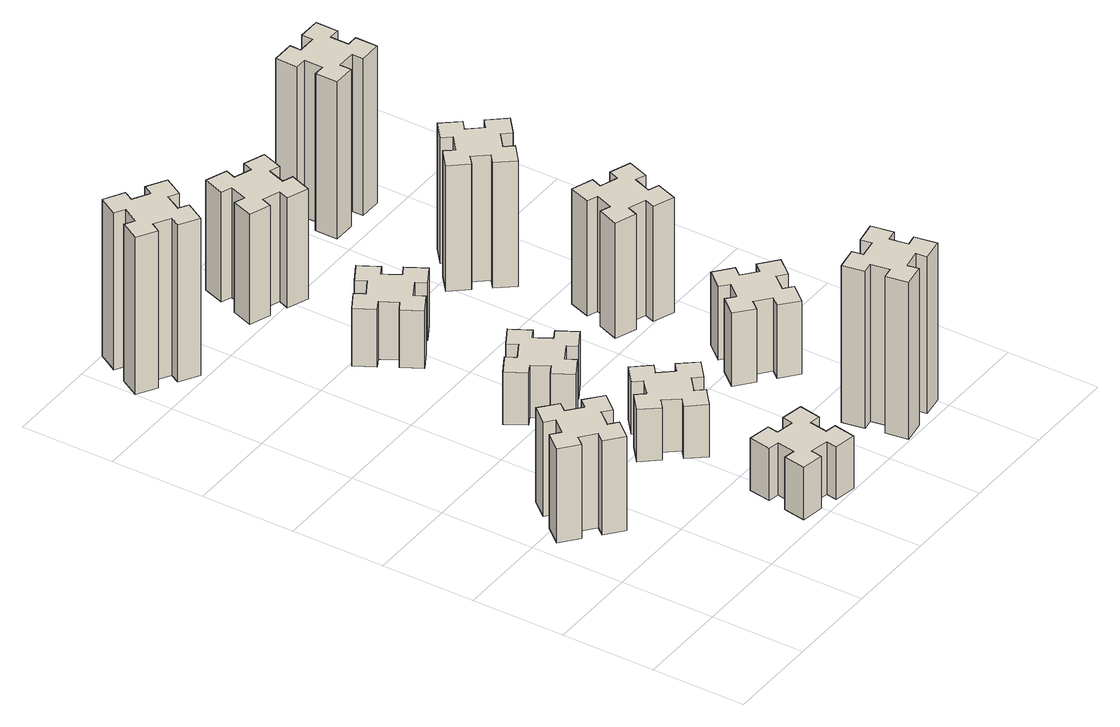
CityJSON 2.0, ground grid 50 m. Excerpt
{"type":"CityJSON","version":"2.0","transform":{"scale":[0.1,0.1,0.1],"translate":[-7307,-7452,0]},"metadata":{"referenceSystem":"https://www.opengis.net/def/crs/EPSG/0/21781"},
"CityObjects":{
"building1":{"type":"Building","attributes":{"class":"1000","function":"1000","usage":"1000","yearOfConstruction":2016,"roofType":"1000","measuredHeight":54,"storeysAboveGround":30,"storeysBelowGround":0},"geometry":[{"type":"Solid","lod":"1","boundaries":[[[[0,1,2,3,4,5,6,7,8,9,10,11,12,13,14,15,16,17,18,19]],[[17,16,20,21]],[[16,15,22,20]],[[15,14,23,22]],[[14,13,24,23]],[[13,12,25,24]],[[12,11,26,25]],[[11,10,27,26]],[[10,9,28,27]],[[9,8,29,28]],[[8,7,30,29]],[[7,6,31,30]],[[6,5,32,31]],[[5,4,33,32]],[[4,3,34,33]],[[3,2,35,34]],[[2,1,36,35]],[[1,0,37,36]],[[0,19,38,37]],[[19,18,39,38]],[[18,17,21,39]],[[24,25,26,27,28,29,30,31,32,33,34,35,36,37,38,39,21,20,22,23]]]]}]},
"building2":{"type":"Building","attributes":{"class":"1000","function":"1000","usage":"1000","yearOfConstruction":2016,"roofType":"1000","measuredHeight":30,"storeysAboveGround":30,"storeysBelowGround":0},"geometry":[{"type":"Solid","lod":"1","boundaries":[[[[40,41,42,43,44,45,46,47,48,49,50,51,52,53,54,55,56,57,58,59]],[[57,56,60,61]],[[56,55,62,60]],[[55,54,63,62]],[[54,53,64,63]],[[53,52,65,64]],[[52,51,66,65]],[[51,50,67,66]],[[50,49,68,67]],[[49,48,69,68]],[[48,47,70,69]],[[47,46,71,70]],[[46,45,72,71]],[[45,44,73,72]],[[44,43,74,73]],[[43,42,75,74]],[[42,41,76,75]],[[41,40,77,76]],[[40,59,78,77]],[[59,58,79,78]],[[58,57,61,79]],[[64,65,66,67,68,69,70,71,72,73,74,75,76,77,78,79,61,60,62,63]]]]}]},
"building3":{"type":"Building","attributes":{"class":"1000","function":"1000","usage":"1000","yearOfConstruction":2016,"roofType":"1000","measuredHeight":90,"storeysAboveGround":30,"storeysBelowGround":0},"geometry":[{"type":"Solid","lod":"1","boundaries":[[[[80,81,82,83,84,85,86,87,88,89,90,91,92,93,94,95,96,97,98,99]],[[97,96,100,101]],[[96,95,102,100]],[[95,94,103,102]],[[94,93,104,103]],[[93,92,105,104]],[[92,91,106,105]],[[91,90,107,106]],[[90,89,108,107]],[[89,88,109,108]],[[88,87,110,109]],[[87,86,111,110]],[[86,85,112,111]],[[85,84,113,112]],[[84,83,114,113]],[[83,82,115,114]],[[82,81,116,115]],[[81,80,117,116]],[[80,99,118,117]],[[99,98,119,118]],[[98,97,101,119]],[[104,105,106,107,108,109,110,111,112,113,114,115,116,117,118,119,101,100,102,103]]]]}]},
"building4":{"type":"Building","attributes":{"class":"1000","function":"1000","usage":"1000","yearOfConstruction":2016,"roofType":"1000","measuredHeight":30,"storeysAboveGround":30,"storeysBelowGround":0},"geometry":[{"type":"Solid","lod":"1","boundaries":[[[[120,121,122,123,124,125,126,127,128,129,130,131,132,133,134,135,136,137,138,139]],[[137,136,140,141]],[[136,135,142,140]],[[135,134,143,142]],[[134,133,144,143]],[[133,132,145,144]],[[132,131,146,145]],[[131,130,147,146]],[[130,129,148,147]],[[129,128,149,148]],[[128,127,150,149]],[[127,126,151,150]],[[126,125,152,151]],[[125,124,153,152]],[[124,123,154,153]],[[123,122,155,154]],[[122,121,156,155]],[[121,120,157,156]],[[120,139,158,157]],[[139,138,159,158]],[[138,137,141,159]],[[144,145,146,147,148,149,150,151,152,153,154,155,156,157,158,159,141,140,142,143]]]]}]},
"building5":{"type":"Building","attributes":{"class":"1000","function":"1000","usage":"1000","yearOfConstruction":2016,"roofType":"1000","measuredHeight":30,"storeysAboveGround":30,"storeysBelowGround":0},"geometry":[{"type":"Solid","lod":"1","boundaries":[[[[160,161,162,163,164,165,166,167,168,169,170,171,172,173,174,175,176,177,178,179]],[[177,176,180,181]],[[176,175,182,180]],[[175,174,183,182]],[[174,173,184,183]],[[173,172,185,184]],[[172,171,186,185]],[[171,170,187,186]],[[170,169,188,187]],[[169,168,189,188]],[[168,167,190,189]],[[167,166,191,190]],[[166,165,192,191]],[[165,164,193,192]],[[164,163,194,193]],[[163,162,195,194]],[[162,161,196,195]],[[161,160,197,196]],[[160,179,198,197]],[[179,178,199,198]],[[178,177,181,199]],[[184,185,186,187,188,189,190,191,192,193,194,195,196,197,198,199,181,180,182,183]]]]}]},
"building6":{"type":"Building","attributes":{"class":"1000","function":"1000","usage":"1000","yearOfConstruction":2016,"roofType":"1000","measuredHeight":33,"storeysAboveGround":30,"storeysBelowGround":0},"geometry":[{"type":"Solid","lod":"1","boundaries":[[[[200,201,202,203,204,205,206,207,208,209,210,211,212,213,214,215,216,217,218,219]],[[217,216,220,221]],[[216,215,222,220]],[[215,214,223,222]],[[214,213,224,223]],[[213,212,225,224]],[[212,211,226,225]],[[211,210,227,226]],[[210,209,228,227]],[[209,208,229,228]],[[208,207,230,229]],[[207,206,231,230]],[[206,205,232,231]],[[205,204,233,232]],[[204,203,234,233]],[[203,202,235,234]],[[202,201,236,235]],[[201,200,237,236]],[[200,219,238,237]],[[219,218,239,238]],[[218,217,221,239]],[[224,225,226,227,228,229,230,231,232,233,234,235,236,237,238,239,221,220,222,223]]]]}]},
"building7":{"type":"Building","attributes":{"class":"1000","function":"1000","usage":"1000","yearOfConstruction":2016,"roofType":"1000","measuredHeight":90,"storeysAboveGround":30,"storeysBelowGround":0},"geometry":[{"type":"Solid","lod":"1","boundaries":[[[[240,241,242,243,244,245,246,247,248,249,250,251,252,253,254,255,256,257,258,259]],[[257,256,260,261]],[[256,255,262,260]],[[255,254,263,262]],[[254,253,264,263]],[[253,252,265,264]],[[252,251,266,265]],[[251,250,267,266]],[[250,249,268,267]],[[249,248,269,268]],[[248,247,270,269]],[[247,246,271,270]],[[246,245,272,271]],[[245,244,273,272]],[[244,243,274,273]],[[243,242,275,274]],[[242,241,276,275]],[[241,240,277,276]],[[240,259,278,277]],[[259,258,279,278]],[[258,257,261,279]],[[264,265,266,267,268,269,270,271,272,273,274,275,276,277,278,279,261,260,262,263]]]]}]},
"building8":{"type":"Building","attributes":{"class":"1000","function":"1000","usage":"1000","yearOfConstruction":2016,"roofType":"1000","measuredHeight":63,"storeysAboveGround":30,"storeysBelowGround":0},"geometry":[{"type":"Solid","lod":"1","boundaries":[[[[280,281,282,283,284,285,286,287,288,289,290,291,292,293,294,295,296,297,298,299]],[[297,296,300,301]],[[296,295,302,300]],[[295,294,303,302]],[[294,293,304,303]],[[293,292,305,304]],[[292,291,306,305]],[[291,290,307,306]],[[290,289,308,307]],[[289,288,309,308]],[[288,287,310,309]],[[287,286,311,310]],[[286,285,312,311]],[[285,284,313,312]],[[284,283,314,313]],[[283,282,315,314]],[[282,281,316,315]],[[281,280,317,316]],[[280,299,318,317]],[[299,298,319,318]],[[298,297,301,319]],[[304,305,306,307,308,309,310,311,312,313,314,315,316,317,318,319,301,300,302,303]]]]}]},
"building9":{"type":"Building","attributes":{"class":"1000","function":"1000","usage":"1000","yearOfConstruction":2016,"roofType":"1000","measuredHeight":42,"storeysAboveGround":30,"storeysBelowGround":0},"geometry":[{"type":"Solid","lod":"1","boundaries":[[[[320,321,322,323,324,325,326,327,328,329,330,331,332,333,334,335,336,337,338,339]],[[337,336,340,341]],[[336,335,342,340]],[[335,334,343,342]],[[334,333,344,343]],[[333,332,345,344]],[[332,331,346,345]],[[331,330,347,346]],[[330,329,348,347]],[[329,328,349,348]],[[328,327,350,349]],[[327,326,351,350]],[[326,325,352,351]],[[325,324,353,352]],[[324,323,354,353]],[[323,322,355,354]],[[322,321,356,355]],[[321,320,357,356]],[[320,339,358,357]],[[339,338,359,358]],[[338,337,341,359]],[[344,345,346,347,348,349,350,351,352,353,354,355,356,357,358,359,341,340,342,343]]]]}]},
"building10":{"type":"Building","attributes":{"class":"1000","function":"1000","usage":"1000","yearOfConstruction":2016,"roofType":"1000","measuredHeight":66,"storeysAboveGround":30,"storeysBelowGround":0},"geometry":[{"type":"Solid","lod":"1","boundaries":[[[[360,361,362,363,364,365,366,367,368,369,370,371,372,373,374,375,376,377,378,379]],[[377,376,380,381]],[[376,375,382,380]],[[375,374,383,382]],[[374,373,384,383]],[[373,372,385,384]],[[372,371,386,385]],[[371,370,387,386]],[[370,369,388,387]],[[369,368,389,388]],[[368,367,390,389]],[[367,366,391,390]],[[366,365,392,391]],[[365,364,393,392]],[[364,363,394,393]],[[363,362,395,394]],[[362,361,396,395]],[[361,360,397,396]],[[360,379,398,397]],[[379,378,399,398]],[[378,377,381,399]],[[384,385,386,387,388,389,390,391,392,393,394,395,396,397,398,399,381,380,382,383]]]]}]},
"building11":{"type":"Building","attributes":{"class":"1000","function":"1000","usage":"1000","yearOfConstruction":2016,"roofType":"1000","measuredHeight":72,"storeysAboveGround":30,"storeysBelowGround":0},"geometry":[{"type":"Solid","lod":"1","boundaries":[[[[400,401,402,403,404,405,406,407,408,409,410,411,412,413,414,415,416,417,418,419]],[[417,416,420,421]],[[416,415,422,420]],[[415,414,423,422]],[[414,413,424,423]],[[413,412,425,424]],[[412,411,426,425]],[[411,410,427,426]],[[410,409,428,427]],[[409,408,429,428]],[[408,407,430,429]],[[407,406,431,430]],[[406,405,432,431]],[[405,404,433,432]],[[404,403,434,433]],[[403,402,435,434]],[[402,401,436,435]],[[401,400,437,436]],[[400,419,438,437]],[[419,418,439,438]],[[418,417,421,439]],[[424,425,426,427,428,429,430,431,432,433,434,435,436,437,438,439,421,420,422,423]]]]}]},
"building12":{"type":"Building","attributes":{"class":"1000","function":"1000","usage":"1000","yearOfConstruction":2016,"roofType":"1000","measuredHeight":90,"storeysAboveGround":30,"storeysBelowGround":0},"geometry":[{"type":"Solid","lod":"1","boundaries":[[[[440,441,442,443,444,445,446,447,448,449,450,451,452,453,454,455,456,457,458,459]],[[457,456,460,461]],[[456,455,462,460]],[[455,454,463,462]],[[454,453,464,463]],[[453,452,465,464]],[[452,451,466,465]],[[451,450,467,466]],[[450,449,468,467]],[[449,448,469,468]],[[448,447,470,469]],[[447,446,471,470]],[[446,445,472,471]],[[445,444,473,472]],[[444,443,474,473]],[[443,442,475,474]],[[442,441,476,475]],[[441,440,477,476]],[[440,459,478,477]],[[459,458,479,478]],[[458,457,461,479]],[[464,465,466,467,468,469,470,471,472,473,474,475,476,477,478,479,461,460,462,463]]]]}]}
},
"vertices":[
[226,893,0],[303,829,0],[264,783,0],[356,706,0],[433,798,0],[387,836,0],[452,913,0],[498,874,0],[575,966,0],[483,1043,0],[444,997,0],[368,1062,0],[406,1108,0],[314,1185,0],[237,1093,0],[283,1054,0],[219,978,0],[173,1016,0],[96,924,0],[188,847,0],[219,978,540],[173,1016,540],[283,1054,540],[237,1093,540],[314,1185,540],[406,1108,540],[368,1062,540],[444,997,540],[483,1043,540],[575,966,540],[498,874,540],[452,913,540],[387,836,540],[433,798,540],[356,706,540],[264,783,540],[303,829,540],[226,893,540],[188,847,540],[96,924,540],
[976,274,0],[958,175,0],[899,186,0],[878,67,0],[997,47,0],[1007,106,0],[1105,88,0],[1095,29,0],[1213,8,0],[1234,127,0],[1175,137,0],[1192,235,0],[1251,225,0],[1272,343,0],[1154,364,0],[1144,305,0],[1045,322,0],[1056,381,0],[937,402,0],[917,284,0],[1045,322,300],[1056,381,300],[1144,305,300],[1154,364,300],[1272,343,300],[1251,225,300],[1192,235,300],[1175,137,300],[1234,127,300],[1213,8,300],[1095,29,300],[1105,88,300],[1007,106,300],[997,47,300],[878,67,300],[899,186,300],[958,175,300],[976,274,300],[917,284,300],[937,402,300],
[137,3195,0],[224,3145,0],[194,3093,0],[298,3033,0],[358,3137,0],[306,3167,0],[356,3254,0],[408,3224,0],[468,3328,0],[364,3388,0],[334,3336,0],[247,3386,0],[277,3438,0],[173,3498,0],[113,3394,0],[165,3364,0],[115,3277,0],[63,3307,0],[3,3203,0],[107,3143,0],[115,3277,900],[63,3307,900],[165,3364,900],[113,3394,900],[173,3498,900],[277,3438,900],[247,3386,900],[334,3336,900],[364,3388,900],[468,3328,900],[408,3224,900],[356,3254,900],[306,3167,900],[358,3137,900],[298,3033,900],[194,3093,900],[224,3145,900],[137,3195,900],[107,3143,900],[3,3203,900],
[1108,829,0],[1184,893,0],[1223,847,0],[1315,924,0],[1238,1016,0],[1192,978,0],[1127,1054,0],[1173,1093,0],[1096,1185,0],[1004,1108,0],[1043,1062,0],[966,997,0],[928,1043,0],[836,966,0],[913,874,0],[959,913,0],[1023,836,0],[977,798,0],[1054,706,0],[1146,783,0],[1023,836,300],[977,798,300],[959,913,300],[913,874,300],[836,966,300],[928,1043,300],[966,997,300],[1043,1062,300],[1004,1108,300],[1096,1185,300],[1173,1093,300],[1127,1054,300],[1192,978,300],[1238,1016,300],[1315,924,300],[1223,847,300],[1184,893,300],[1108,829,300],[1146,783,300],[1054,706,300],
[855,1574,0],[905,1487,0],[853,1457,0],[913,1353,0],[1017,1413,0],[987,1465,0],[1074,1515,0],[1104,1463,0],[1208,1523,0],[1148,1627,0],[1096,1597,0],[1046,1684,0],[1098,1714,0],[1038,1818,0],[934,1758,0],[964,1706,0],[877,1656,0],[847,1708,0],[743,1648,0],[803,1544,0],[877,1656,300],[847,1708,300],[964,1706,300],[934,1758,300],[1038,1818,300],[1098,1714,300],[1046,1684,300],[1096,1597,300],[1148,1627,300],[1208,1523,300],[1104,1463,300],[1074,1515,300],[987,1465,300],[1017,1413,300],[913,1353,300],[853,1457,300],[905,1487,300],[855,1574,300],[803,1544,300],[743,1648,300],
[855,2414,0],[905,2327,0],[853,2297,0],[913,2193,0],[1017,2253,0],[987,2305,0],[1074,2355,0],[1104,2303,0],[1208,2363,0],[1148,2467,0],[1096,2437,0],[1046,2524,0],[1098,2554,0],[1038,2658,0],[934,2598,0],[964,2546,0],[877,2496,0],[847,2548,0],[743,2488,0],[803,2384,0],[877,2496,330],[847,2548,330],[964,2546,330],[934,2598,330],[1038,2658,330],[1098,2554,330],[1046,2524,330],[1096,2437,330],[1148,2467,330],[1208,2363,330],[1104,2303,330],[1074,2355,330],[987,2305,330],[1017,2253,330],[913,2193,330],[853,2297,330],[905,2327,330],[855,2414,330],[803,2384,330],[743,2488,330],
[1845,322,0],[1747,305,0],[1737,364,0],[1618,343,0],[1639,225,0],[1698,235,0],[1716,137,0],[1657,127,0],[1677,8,0],[1796,29,0],[1785,88,0],[1884,106,0],[1894,47,0],[2012,67,0],[1991,186,0],[1932,175,0],[1915,274,0],[1974,284,0],[1953,402,0],[1835,381,0],[1915,274,900],[1974,284,900],[1932,175,900],[1991,186,900],[2012,67,900],[1894,47,900],[1884,106,900],[1785,88,900],[1796,29,900],[1677,8,900],[1657,127,900],[1716,137,900],[1698,235,900],[1639,225,900],[1618,343,900],[1737,364,900],[1747,305,900],[1845,322,900],[1835,381,900],[1953,402,900],
[891,3079,0],[985,3045,0],[964,2989,0],[1077,2947,0],[1118,3060,0],[1062,3081,0],[1096,3175,0],[1152,3154,0],[1193,3267,0],[1080,3308,0],[1060,3252,0],[966,3286,0],[987,3342,0],[874,3383,0],[833,3270,0],[889,3250,0],[855,3156,0],[799,3177,0],[757,3064,0],[870,3023,0],[855,3156,630],[799,3177,630],[889,3250,630],[833,3270,630],[874,3383,630],[987,3342,630],[966,3286,630],[1060,3252,630],[1080,3308,630],[1193,3267,630],[1152,3154,630],[1096,3175,630],[1062,3081,630],[1118,3060,630],[1077,2947,630],[964,2989,630],[985,3045,630],[891,3079,630],[870,3023,630],[757,3064,630],
[1924,997,0],[1848,1062,0],[1886,1108,0],[1794,1185,0],[1717,1093,0],[1763,1054,0],[1699,978,0],[1653,1016,0],[1576,924,0],[1668,847,0],[1706,893,0],[1783,829,0],[1744,783,0],[1836,706,0],[1913,798,0],[1867,836,0],[1932,913,0],[1978,874,0],[2055,966,0],[1963,1043,0],[1932,913,420],[1978,874,420],[1867,836,420],[1913,798,420],[1836,706,420],[1744,783,420],[1783,829,420],[1706,893,420],[1668,847,420],[1576,924,420],[1653,1016,420],[1699,978,420],[1763,1054,420],[1717,1093,420],[1794,1185,420],[1886,1108,420],[1848,1062,420],[1924,997,420],[1963,1043,420],[2055,966,420],
[1900,1772,0],[1806,1806,0],[1827,1862,0],[1714,1903,0],[1673,1790,0],[1729,1770,0],[1695,1676,0],[1639,1697,0],[1597,1584,0],[1710,1543,0],[1731,1599,0],[1825,1565,0],[1804,1509,0],[1917,1467,0],[1958,1580,0],[1902,1601,0],[1936,1695,0],[1992,1674,0],[2033,1787,0],[1920,1828,0],[1936,1695,660],[1992,1674,660],[1902,1601,660],[1958,1580,660],[1917,1467,660],[1804,1509,660],[1825,1565,660],[1731,1599,660],[1710,1543,660],[1597,1584,660],[1639,1697,660],[1695,1676,660],[1729,1770,660],[1673,1790,660],[1714,1903,660],[1827,1862,660],[1806,1806,660],[1900,1772,660],[1920,1828,660],[2033,1787,660],
[1599,2393,0],[1663,2316,0],[1617,2278,0],[1694,2186,0],[1786,2263,0],[1748,2309,0],[1824,2373,0],[1863,2327,0],[1955,2404,0],[1878,2496,0],[1832,2458,0],[1767,2534,0],[1813,2573,0],[1736,2665,0],[1644,2588,0],[1683,2542,0],[1606,2477,0],[1568,2523,0],[1476,2446,0],[1553,2354,0],[1606,2477,720],[1568,2523,720],[1683,2542,720],[1644,2588,720],[1736,2665,720],[1813,2573,720],[1767,2534,720],[1832,2458,720],[1878,2496,720],[1955,2404,720],[1863,2327,720],[1824,2373,720],[1748,2309,720],[1786,2263,720],[1694,2186,720],[1617,2278,720],[1663,2316,720],[1599,2393,720],[1553,2354,720],[1476,2446,720],
[1665,3155,0],[1765,3155,0],[1765,3095,0],[1885,3095,0],[1885,3215,0],[1825,3215,0],[1825,3315,0],[1885,3315,0],[1885,3435,0],[1765,3435,0],[1765,3375,0],[1665,3375,0],[1665,3435,0],[1545,3435,0],[1545,3315,0],[1605,3315,0],[1605,3215,0],[1545,3215,0],[1545,3095,0],[1665,3095,0],[1605,3215,900],[1545,3215,900],[1605,3315,900],[1545,3315,900],[1545,3435,900],[1665,3435,900],[1665,3375,900],[1765,3375,900],[1765,3435,900],[1885,3435,900],[1885,3315,900],[1825,3315,900],[1825,3215,900],[1885,3215,900],[1885,3095,900],[1765,3095,900],[1765,3155,900],[1665,3155,900],[1665,3095,900],[1545,3095,900]
]}
